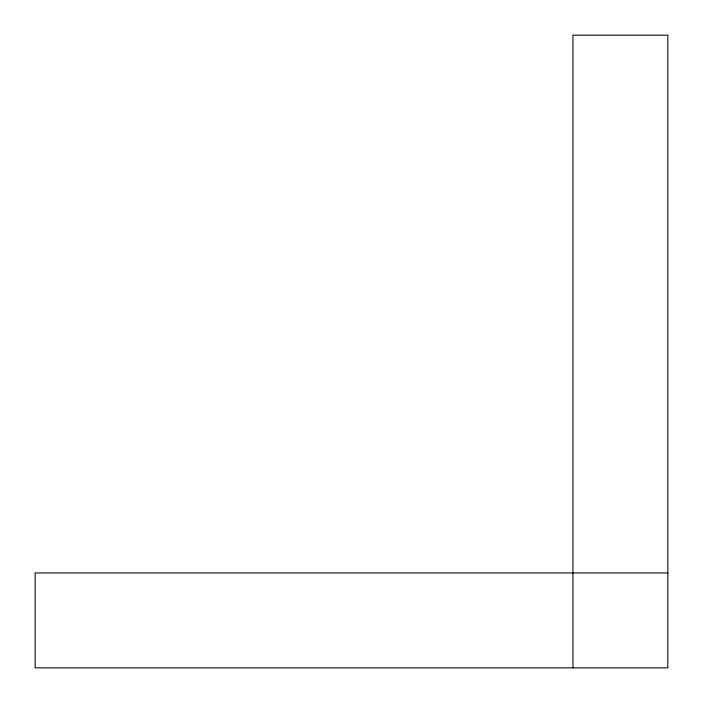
<?xml version="1.0" encoding="UTF-8"?>
<svg xmlns="http://www.w3.org/2000/svg" width="703" height="703" viewBox="0 0 703 703"><rect width="100%" height="100%" fill="white"/><g stroke="black" fill="none" stroke-linecap="round" stroke-linejoin="round"><path stroke-width="1.05" d="M667.85 572.945L35.15 572.945L35.15 667.85L667.85 667.85L667.85 35.15L572.945 35.15L572.945 667.85"/></g></svg>
